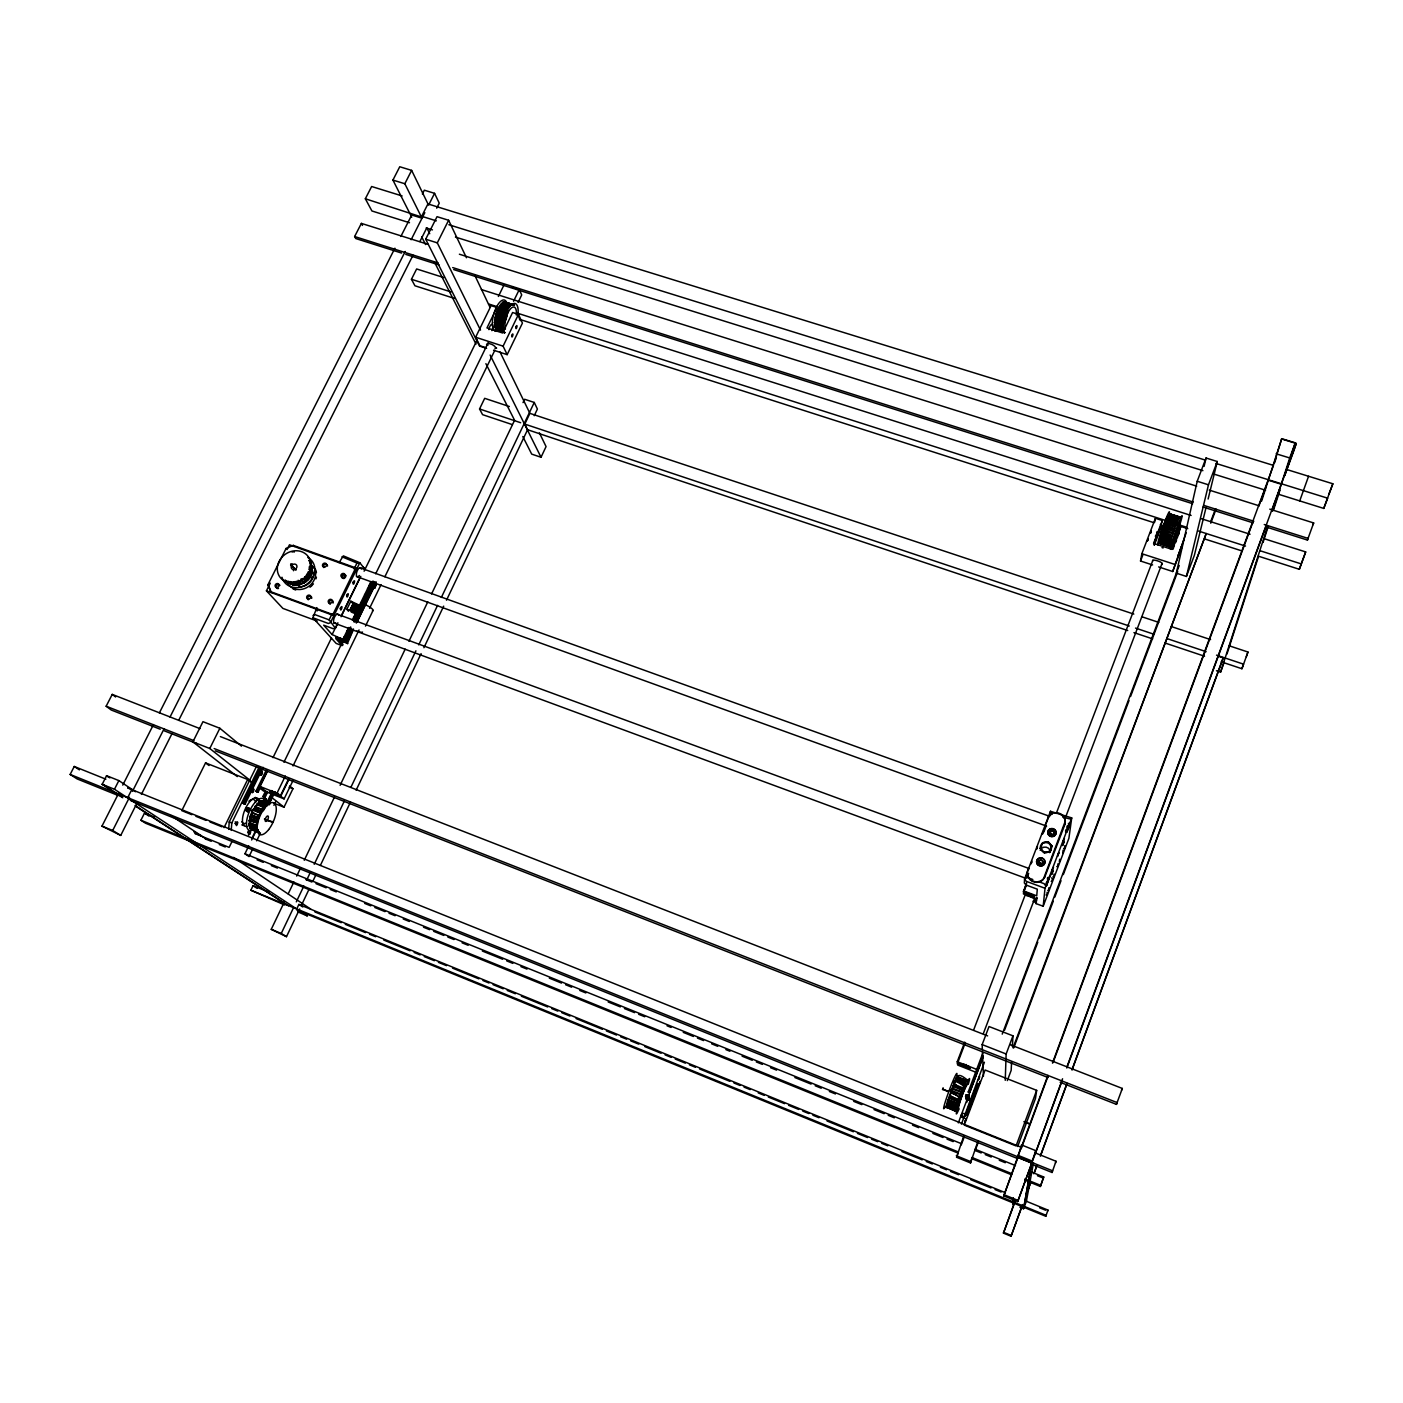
<?xml version="1.0" encoding="UTF-8"?>
<svg xmlns="http://www.w3.org/2000/svg" width="1403" height="1403" viewBox="0 0 1403 1403"><rect width="100%" height="100%" fill="white"/><g stroke="black" fill="none" stroke-linecap="round" stroke-linejoin="round"><path stroke-width="1.5" d="M1170.593 514.235L1177.924 516.988M503.046 319.989L504.519 314.71L496.68 312.22L496.241 313.483L504.08 316.026L496.224 313.535L495.452 316.324L503.256 319.007L495.452 316.324L495.154 317.709L502.993 320.252L503.256 319.007M964.633 1084.028L955.233 1111.404M504.203 332.055L495.961 329.039L494.75 325.478L494.628 324.181L502.449 326.846L502.993 320.235L495.171 317.639L502.87 320.954M502.432 325.952L494.61 322.497L495.013 318.534L502.712 321.953M967.07 1079.556C965.369 1086.431 955.759 1071.787 954.899 1082.081C957.618 1076.171 957.32 1071.804 967.123 1079.836M257.275 821.404L257.994 819.843L250.102 816.616M260.397 801.779C261.239 799.131 271.112 802.884 269.446 804.656M1005.25 1080.292L1006.144 1053.986L1012.966 1035.835L989.027 1026.522L982.153 1044.604L982.363 1049.742M262.642 809.391C262.992 813.793 252.137 809.443 255.03 806.374M309.747 566.005L309.361 569.039M1031.503 1164.016L1017.684 1201.582L1003.741 1195.882L1017.789 1156.774M310.607 576.423C312.097 577.58 308.309 570.53 306.661 574.844M494.698 324.935L502.555 327.864L502.923 329.793M1011.616 1061.738L1011.16 1070.384L1007.319 1080.608M1012.405 1046.62L1012.966 1035.835M494.733 320.55L502.572 323.146L494.733 320.638M494.715 325.145L502.484 327.127M274.883 791.678L268.78 803.901L264.886 807.497M1023.489 890.905L1036.729 895.815L1037.308 889.186L1026.084 885.03L1024.348 882.996L1024.576 878.997L1050.479 811.302L1071.717 817.896L1068.893 838.345L1043.183 906.25L1036.045 903.602L1036.484 898.639L1023.313 893.746L1024.821 893.15L1034.186 896.622L1023.418 891.992L1026.593 882.768M1021.594 1207.527L1011.054 1236.253L1003.461 1233.114L1014.843 1201.477M1169.155 546.469L1160.053 542.61L1160.386 541.155M1026.154 893.483L1026.347 895.552A7.366 1.543 21.1 0 1 1031.608 897.376L1032.257 897.674A7.366 1.543 21.1 0 1 1036.379 900.568A7.366 1.543 21.1 0 1 1033.222 900.936M1027.645 870.421L1027.294 873.683A9.19 8.839 12.2 0 0 1043.236 879.558L1065.298 821.123A9.155 8.716 9.6 0 0 1049.426 815.406L1047.76 818.212L1049.374 815.915A9.137 8.699 9.7 0 1 1052.25 813.95M269.113 804.62L261.572 800.762L264.974 801.762M957.898 1101.741L957.249 1103.459M950.497 1092.99L951.216 1091.043M228.707 829.401L229.215 821.983L256.574 766.196M231.249 830.418L231.776 823L259.117 767.195M955.601 1110.404L955.689 1109.247M261.607 800.797C261.396 802.569 268.166 799.429 270.288 803.673M502.572 323.146L502.502 323.953M1160.193 541.944L1169.348 545.241L1171.505 537.823M249.559 827.104L249.98 825.648M258.292 831.874L257.468 829.471M503.449 318.218L503.817 316.885M1034.52 896.061L1034.186 896.622M293.49 570.723L293.595 569.443M502.449 324.461L494.645 321.813L502.467 324.303M1040.535 848.482L1044.306 852.866L1050.11 851.972L1052.162 846.219L1048.374 841.835L1042.587 842.729L1040.535 848.482L1044.306 852.866M249.646 822.982L249.383 826.595L251.365 828.507M1036.045 903.602L1036.922 897.482L1036.484 898.639M1169.418 546.574L1159.965 543.136L1169.26 545.609M960.301 1094.936L959.775 1096.374M1042.587 842.729L1048.339 842.309L1052.162 846.219M353.451 628.965L346.787 642.662L335.738 638.558L342.122 645.626L336.159 643.416L312.851 617.741L316.92 607.622M251.891 828.436L251.698 829.401M294.77 581.666L297.559 585.191M294.893 585.261L286.405 581.701M1050.04 815.792L1050.479 811.267L1051.689 813.196M1043.183 906.25L1045.025 888.274L1071.717 817.896M1012.685 1204.3L1013.352 1197.864M1035.747 1150.635L1031.591 1162.999L1017.596 1157.352L1021.612 1144.971L1035.747 1150.635L1034.976 1154.599M1021.612 1144.971L1021.174 1148.776L1047.708 1076.995M1011.054 1236.253L1022.471 1204.598M257.854 819.247L258.608 817.703L250.821 814.441M963.808 1085.94C942.378 1071.892 961.932 1094.691 963.773 1086.08C954.145 1075.47 954.391 1084.326 952.128 1088.675M290.649 584.349C291.193 581.473 286.878 585.437 286.703 581.14M953.251 1085.852L962.37 1089.482L963.037 1087.816M250.471 827.174L250.102 828.156M1064.93 824.403L1044.744 877.173M260.134 801.359L252.277 811.022L249.015 824.333M1017.684 1201.582L1062.58 1078.767M1050.549 850.656L1050.689 849.639L1050.409 851.235M494.645 324.426C518.777 331.126 477.739 317.446 502.449 325.093M1036.659 1090.359L1016.07 1145.935L964.264 1125.101L985.099 1070.015L1036.659 1090.359L1035.467 1098.496L1017.684 1146.497M504.168 315.78L504.501 314.746L496.662 312.238L499.45 306.415L501.66 303.627L509.499 306.135L511.095 304.942L503.274 302.434L501.73 303.574M502.642 322.48L494.821 319.779L502.66 322.304M951.164 1091.359L960.353 1094.691M1160.053 542.628L1169.734 546.048L1162.403 543.663M1040.289 848.429L1041.447 846.272M1064.807 824.368L1065.245 821.632A9.137 8.699 9.7 0 0 1059.212 813.74M253.347 829.471L252.786 828.524M262.694 800.675C262.01 802.954 268.341 798.921 269.972 803.428M1053.671 835.802L1053.039 833.856M1042.534 865.02L1041.92 863.02M955.233 1111.018L955.776 1110.773M249.19 825.753L249.716 824.298M256.802 828.805L257.205 827.244L249.436 824.262M956.267 1079.153L965.457 1082.222L966.421 1080.345M1019.946 1207.281L1023.576 1208.755L1031.328 1164.508M1023.716 1208.369L1032.134 1160.456M1169.646 544.013C1156.721 542.347 1157.791 536.332 1169.979 542.786M1152.6 564.953L1140.534 561.025L1141.849 553.711L1155.423 518.303L1162.333 520.531L1159.983 528.878L1161.21 526.23L1160.842 528.124L1154.336 545.153M1026.452 1200.933L1033.502 1162.789M301.136 578.737L304.083 583.034M1154.704 522.109L1155.423 518.303M967.842 1084.045C965.492 1085.378 958.231 1104.915 958.495 1108.966M957.986 1101.302L958.617 1099.461M951.392 1090.587L952.006 1089.166L946.323 1107.704M1025.523 878.155L1026.119 875.875M259.327 815.318C260.309 819.527 249.296 815.581 251.698 812.284M309.326 578.457L306.468 575.002M1031.082 863.617L1031.889 861.109M955.653 1108.686L957.249 1103.687L948.095 1100.075M1045.779 824.789L1046.042 825.227M504.571 314.588L505.308 312.729L497.434 310.309M1167.98 516.672L1167.506 518.601M1187.78 528.668L1180.817 526.441L1179.449 530.965M293.122 585.051L301.575 584.209M962.16 1090.008L961.423 1091.867M1158.632 566.917L1172.698 571.512L1186.272 532.614M267.745 804.375L267.008 805.725L259.187 802.025L260.379 801.236L268.026 804.393M1208.123 499.03L1217.278 461.517L1206.036 458.009L1197.215 481.264L1176.328 573.161L1186.412 576.458L1194.374 555.29L1206.089 507.36M1204.107 466.375L1206.036 458.009M955.671 1080.1L964.72 1083.958M263.676 800.85L263.466 801.867M1186.412 576.458L1208.474 484.807L1217.278 461.517M946.253 1106.213L947.481 1101.969L956.671 1105.494M1024.699 1180.116L1040.377 1186.482L1043.727 1176.994L1029.592 1171.277M257.152 830.138L257.152 825.648L249.611 822.649M1169.33 545.276L1160.123 542.26M1160.597 540.348L1169.856 543.224M1040.377 1186.482L1043.727 1176.994M955.461 1109.422L955.881 1108.317L946.762 1104.827M1013.755 1047.848L1206.229 533.508L1013.036 1047.848M964.843 1116.192L963.966 1118.121L960.915 1116.893L961.704 1114.403M962.353 1113.333L965.632 1113.719L963.966 1118.121M966.79 1079.784C968.14 1082.309 956.162 1076.662 957.986 1076.031M1161.772 536.332L1162.561 533.841M1174.171 545.872L1174.469 544.487L1172.662 548.819M296.647 909.898L1045.796 1216.278L1046.059 1215.314L250.874 890.221L253.049 885.696L269.008 892.203M1170.839 539.909L1161.561 536.981L1161.947 535.753M1068.455 824.175L1068.507 823.298M1161.509 537.174L1161 538.857L1170.295 541.698M1047.69 1211.07L1047.953 1210.087L1025.698 1200.986M965.404 1082.45L965.983 1081.152M1162.526 533.964L1163.333 531.527M1031.468 1164.174L1052.057 1172.487L1052.531 1170.786L70.15 774.438L74.254 766.476L105.856 779.191M258.871 802.2L258.064 803.638L265.553 806.409M957.846 1101.758L948.779 1098.04L948.13 1099.812M1161.789 536.279L1171.031 539.313M1171.452 537.945L1162.158 535.069M1055.494 1163.034L1056.003 1161.263L1035.274 1152.933M237.317 824.385L237.493 821.912L235.792 823.298L236.423 825.595L237.317 824.385L234.775 823.368M253.469 791.362L253.662 788.872L251.979 790.187L252.593 792.537L253.469 791.362L250.944 790.363L250.067 791.538L252.593 792.537M262.01 773.895L262.221 771.387L260.555 772.702L261.151 775.052L262.01 773.895L259.485 772.895L258.608 774.07L261.151 775.052M250.225 833.68L250.4 831.242L248.752 832.61L248.559 835.048L250.225 833.68L247.717 832.663L248.156 831.172L250.663 832.172M264.606 800.043L266.237 798.71L265.185 802.323M1042.306 834.119L1043.025 831.961M1043.481 831.505L1043.323 831.242M956.127 1107.423L947.06 1103.267L956.109 1107.072M946.288 1106.108L955.671 1109.264M505.273 312.834L497.486 310.168M942.763 1088.833C941.974 1091.534 943.798 1085.869 942.974 1088.71M1161.193 538.243L1170.453 541.155M1163.28 531.684L1164.823 527.212M956.793 1077.978L965.878 1081.38M1162.456 534.14L1171.698 537.191L1172.171 535.788M1261.63 501.046L1281.711 438.683L1295.285 442.839L1284.639 475.775L1294.267 449.574L1296.267 443.453L1283.114 439.437M1162.789 533.14L1172.119 535.946M1274.117 463.358L1281.711 438.683M956.302 1078.837L965.282 1082.607L964.212 1085.238M1048.287 877.489L1047.357 880.277M957.232 1076.995L966.439 1080.661M1065.561 830.997L1065.894 829.945M1175.17 542.628L1176.223 539.436M1177.24 537.998L1177.713 536.525M1182.571 543.382L1181.8 546.241L1182.396 545.03M1163.175 531.983L1172.277 535.472L1175.293 526.932L1165.981 524.056L1165.49 525.371L1174.732 528.457M1217.699 656.025L1223.153 657.849L1221.855 661.9L1072.032 1070.103M958.337 1122.891L982.889 1057.003M1147.759 540.576L1148.18 538.945L1147.373 540.944M961.423 1124.119L984.415 1062.246M1161.07 533L1159.018 541.049L1159.632 540.33M1163.561 530.843L1172.855 533.754M1179.169 531.825L1178.38 534.789L1179.274 532.894M1216.454 670.757L1220.575 672.142L1267.4 527.195M1272.574 511.113L1289.883 457.501M1226.959 654.008L1258.456 556.658M1263.068 542.4L1268.189 526.581M1273.433 510.376L1279.992 490.121M1174.223 529.878L1164.7 527.581L1165.542 525.248M1067.964 825.788L1066.929 828.717M1161.351 532.158L1165.086 521.741M1046.217 823.315L1048.795 816.599M1156.563 533.245L1157.142 531.544M971.542 1101.495L965.983 1098.391M1063.544 840.292C1061.896 845.816 1065.631 834.276 1063.983 839.783M498.363 308.309L506.185 310.87L508.044 307.836M964.545 1084.291L955.776 1080.135M1174.434 529.282L1165.156 526.3M1173.118 549.047L1173.697 547.345M1165.963 524.126L1166.279 523.284L1175.539 526.3M1166.314 523.179L1167.77 519.461M1173.68 531.404L1164.385 528.475M1173.118 533L1163.929 529.773M1175.591 526.143L1175.854 525.441M1299.722 500.906L1308.561 476.266M964.79 1083.677L965.334 1082.502M1221.154 661.795L1241.918 668.74L1243.532 664.163L1216.524 655.148M1246.32 656.692L1247.951 652.027L1229.274 645.818M261.396 811.355C242.245 802.656 262.607 820.808 265.325 806.234M947.481 1101.793L947.954 1100.636M1167.086 521.179L1176.345 524.178L1177.748 520.706L1168.471 517.76L1167.875 519.215M1279.554 490.103L1278.063 494.137L1323.748 508.412L1332.85 483.772L1286.656 469.496M1060.159 1082.292L1116.437 1104.371L1122.33 1088.447L1010.072 1044.656M1151.284 530.685L1150.53 533.245L1151.004 532.175M1265.699 526.844L1307.438 540.067L1313.664 522.951L1269.785 509.149M1258.245 556.132L1299.318 569.302L1305.684 551.923L1264.261 538.752M1299.318 569.302L1305.684 551.923M307.801 580.211L307.625 578.878L310.484 576.738M1241.918 668.74L1247.951 652.027M1045.796 1216.278L1047.953 1210.087M1176.661 539.699L1175.486 542.803M972.928 1099.706C989.694 1049.409 952.269 1149.25 972.226 1101.601M1183.167 541.663L1183.781 539.98M1052.057 1172.487L1056.003 1161.263M1026.733 874.051L1027.452 872.105M1037.466 846.518L1036.729 849.008L1037.378 847.57M1043.218 832.26L1042.411 834.294M946.271 1107.037L955.496 1111.176M1154.195 542.856L1156.019 538.542L1154.108 544.785M1003.461 1233.114L1014.053 1204.318M1295.285 442.839L1289.725 457.957L1276.116 453.783M1067.104 1066.42L1296.267 443.453M1035.063 1154.353L1062.264 1080.363M1066.806 1068.034L1265.629 527.458M1271.679 511.008L1279.396 490.015M1026.242 1194.321L1030.767 1181.975M1033.783 1173.767L1036.799 1165.542M1040.57 1155.265L1066.981 1083.326M1072.26 1068.928L1223.153 657.849M1026.102 1195.216L1030.626 1182.922M1034.397 1172.662L1036.642 1166.507M1040.412 1156.247L1066.771 1084.449M1023.576 1208.755L1026.505 1200.758M1220.575 672.142L1224.24 662.163M966.071 1097.812L967.789 1096.374L969.263 1096.971M1018.49 1154.879L1047.918 1075.364M1052.46 1063.053L1267.944 480.457M1274.134 463.727L1276.379 457.659M1003.741 1195.882L1017.421 1158.896M1053.022 1062.632L1253.247 521.232M1259.315 504.834L1266.137 486.367M1176.801 523.003L1167.559 519.987M965.545 1096.322L966.281 1098.444L966.123 1094.849L969.07 1094.814M963.914 1135.588L956.583 1157.265L970.525 1162.947L977.944 1141.253M1210.666 521.688L1215.261 509.499M970.525 1162.947L971.963 1157.493L1011.738 1173.645M978.189 1142.551L975.19 1150.53L981.206 1152.968M1210.771 523.214L1216.085 509.079M1313.015 524.652L1313.664 522.951M1066.946 826.981L1067.49 825.56M1002.233 1034.134L1179.239 565.479M956.583 1157.265L957.635 1154.494M961.248 1144.883L964.264 1136.939M1004.566 1030.17L1037.799 942.15M1039.36 938.046L1053.267 901.2M1054.81 897.113L1061.001 880.733M1063.316 874.595L1129.012 700.588M1130.555 696.502L1177.713 571.617M1307.438 540.067L1308.07 538.401L1264.261 524.529M1180.817 526.441L1172.101 549.397L1153.582 543.417L1162.333 520.531M965.632 1096.988L966.123 1094.849M969.175 1095.918L966.229 1095.953L966.369 1099.268L965.825 1098.023M982.837 1057.669L969.754 1092.604L968.21 1091.99L982.854 1052.987M975.278 1076.013L977.558 1069.595M979.031 1065.806L982.942 1055.424M1172.698 571.512L1182.343 546.013M503.467 318.113L495.627 315.587L503.537 317.885M1024.821 893.15L1025.19 892.168L1032.678 894.939M1177.52 521.25L1168.278 518.233M1178.625 518.689L1178.117 519.829L1168.857 516.883L1168.418 517.882L1170.207 514.182L1179.818 517.058M1166.682 522.214L1176.012 525.02M973.7 1029.855L1025.891 893.08M1056.266 813.459L1152.863 560.306M965.317 1066.368L966.053 1064.456M983.293 1033.695L1034.59 898.779M1065.666 817.02L1162.035 563.532M1046.796 881.785L1045.954 883.908M1323.748 508.412L1327.659 498.188L1270.101 480.264M1328.887 494.172L1332.85 483.772M297.664 585.121L298.401 583.981L299.365 584.876M1140.534 561.025L1142.779 555.185M1043.814 832.084L1046.147 825.981M1024.593 878.944L1027.154 877.419L1028.68 873.403M975.734 1072.19L957.653 1065.052L957.249 1061.72L964.72 1042.166M958.196 1061.545L964.878 1043.85M1023.418 891.992L1026.522 883.872M1026.382 885.083L1023.734 892.062L1025.19 892.168M955.583 1111.053L946.113 1107.177L946.499 1106.283M250.102 828.068C253.119 831.558 258.924 828.892 258.906 832.295M311.501 574.704L312.483 567.25L309.344 560.621M263.694 808.865C260.432 800.394 247.174 808.181 263.045 809.145M949.638 1095.357C951.515 1086.045 971.332 1109.37 949.691 1095.234M1066.49 829.874L1065.561 832.137M965.983 1096.988L966.229 1095.953M1178.327 519.338L1169.085 516.374M249.243 820.439L249.927 818.861L257.486 821.877M950.217 1090.71L950.585 1089.798M1177.064 522.372L1167.822 519.338M949.2 1096.865L949.48 1095.813L958.582 1099.549M1176.836 537.752L1177.819 535.42M1047.392 878.541L1047.795 877.506M1031.801 862.161L1031.135 863.669M959.634 1096.637L950.638 1092.727M1155.388 536.332L1155.949 534.929M1165.384 520.987L1167.98 515.497M505.326 312.676L506.185 310.87L498.311 308.397M964.773 1115.631L965.369 1114.157M1178.853 518.233L1179.677 516.865M961.774 1114.964L960.915 1116.893M311.799 577.387L311.168 578.65M960.529 1094.235L961.248 1092.306L952.076 1088.798M953.391 1085.712L953.9 1084.186L962.984 1087.956M948.165 1099.671L957.302 1103.319M504.764 314.062L496.925 311.554L504.799 313.991M261.344 800.832L260.905 801.797M952.304 1088.219L961.581 1091.657M946.587 1105.073L955.794 1108.475M957.284 1076.838L966.369 1080.45M946.236 1106.406L955.215 1110.632M958.021 1101.162L948.989 1097.339M1028.153 870.351L1029.1 868.422M245.788 809.531L247.857 812.021L246.244 810.811L246.419 808.216L247.787 807.672L250.628 809.373L247.787 807.672M1121.506 1090.271L1122.33 1088.447M1116.437 1104.371L1117.226 1102.618L214.15 748.553M309.361 566.707L311.799 569.969L312.606 568.496M522.81 436.543L531.702 454.116L541.032 457.273L546.065 446.592L539.366 432.808M308.397 571.88L307.888 572.898M299.663 908.969L286.493 936.678L281.249 933.469L293.49 907.776M296.314 901.848L303.855 886.03M306.678 880.102L310.449 872.192M314.219 864.301L344.349 801.043M350.943 787.206L415.919 650.817M418.743 644.889L437.578 605.359M441.349 597.45L534.262 402.451L524.634 399.276L523.021 402.608M1127.714 630.526L527.581 429.721L524.775 424.092L529.896 413.359L1133.817 614.093M1005.442 1192.725L298.892 904.409L296.717 908.969L114.467 789.258L102.191 784.312L106.593 775.684L118.869 780.594L135.477 791.73M297.646 911.775L307.432 916.001L300.628 911.529M301.557 905.005L309.081 889.169M312.851 881.259L315.675 875.314M320.375 865.423L350.487 802.078M356.134 790.205L421.093 653.64M423.916 647.712L443.681 606.149M446.505 600.203L527.581 429.721M534.245 415.709L537.402 409.062L534.262 402.451M286.493 936.678L271.253 929.33L284.458 901.708M288.229 893.816L293.876 881.978M296.717 876.068L300.488 868.176M304.258 860.285L334.44 797.15M340.105 785.312L405.169 649.168M408.939 641.276L427.81 601.817M431.58 593.925L514.585 420.286L485.894 363.675M518.479 314.395L522.425 323.111L507.167 354.643L503.098 346.155L518.479 314.395L512.604 312.518L502.642 333.002L486.964 327.934L496.943 307.503L491.103 305.626L475.635 337.229L479.931 345.769L485.771 347.663M259.38 786.469L260.642 786.978L258.064 792.257L256.802 791.766L259.38 786.469L267.289 792.257L284.107 798.886L293.245 780.033M274.339 803.358L284.02 807.199L292.946 788.732L289.632 785.978M512.095 424.53L482.579 414.657L479.545 408.974L484.684 398.329L509.342 406.519M344.735 639.452L346.471 640.487L345.91 641.662L335.861 637.208L344.594 640.189L350.908 627.194M353.626 621.634L357.239 614.198L355.924 612.637L352.293 620.073M358.028 612.129L350.206 609.253L349.785 610.112L359.764 613.181L358.765 615.216L355.152 613.883M359.028 610.095L351.188 607.236L350.768 608.095L358.607 610.954L359.028 610.095C365.604 612.182 353.854 605.184 351.75 606.061L352.171 605.202C363.938 611.726 366.376 607.534 352.749 604.044L353.17 603.185C355.766 606.92 367.674 608.253 362.535 602.869M360.571 606.903L373.286 581.228M266.728 802.797L271.358 793.291M346.366 640.382L345.156 638.575M346.155 636.541L347.786 637.471L346.787 639.505M347.786 637.471L349.452 634.366L347.716 633.332M349.347 634.261L348.137 632.455M349.768 633.384L350.75 631.35L349.119 630.421M354.643 619.074C357.975 619.109 355.205 624.177 353.661 621.108M356.274 620.003L355.064 618.214M356.695 619.144L357.677 617.11L356.064 616.18M357.677 617.11L358.677 615.093L351.171 612.006M350.206 609.253L359.764 613.181L360.641 611.042M364.166 603.799L362.956 602.01M364.587 602.939L365.569 600.922L363.938 599.975M365.569 600.922L366.551 598.906L364.938 597.959M366.551 598.906L368.2 595.854L366.481 594.784M368.095 595.714L369.182 593.837L367.463 592.767M369.077 593.697L367.884 591.908M369.498 592.855L370.462 590.838L368.866 589.891M369.848 587.875L371.444 588.822L370.462 590.838M371.444 588.822L373.093 585.77L371.392 584.7M372.988 585.647L371.795 583.841M373.408 584.788L374.391 582.789L372.777 581.842M374.496 582.911L374.952 581.631M268.447 801.516L272.147 793.923M267.973 803.288L272.603 793.782M352.504 629.386L350.452 633.402M362.833 608.148L364.798 604.114M368.708 596.065L370.673 592.048L369.655 590.786M356.309 623.09L376.302 581.964M252.242 837.661L255.995 829.927M342.823 643.995A6.769 1.298 25.4 0 1 341.245 641.381L341.578 641.434A6.769 1.298 25.4 0 1 347.435 643.521L353.188 630.052M356.976 622.283L373.987 587.313L374.706 588.243L376.179 585.244L373.812 582.245M252.856 848.692L249.032 856.584L244.946 853.778L248.769 845.886M251.646 839.976L256.433 830.138M269.832 802.551L272.708 796.641M513.568 301.277L519.303 289.492L511.709 287.089M288.65 778.84L280.372 795.887L276.987 793.186L285.318 776.052M256.679 840.818L260.502 832.926M273.901 805.34L275.812 801.411M293.034 765.933L359.045 629.965M369.568 608.288L381.055 584.63M384.878 576.756L494.908 350.136M518.058 302.434L521.706 294.946L519.303 289.492M284.107 798.886L280.758 796.22L289.036 779.156M365.481 626.106L373.058 610.463M344.594 640.189L332.125 634.559L337.895 622.774M341.718 614.917L359.957 577.615M256.802 791.766L255.977 791.117L266.184 770.247M332.125 634.559L323.672 625.177L333.055 628.649L335.422 628.263L337.299 624.423M341.069 616.724L360.781 576.387M231.933 841.66L229.145 847.377L194.877 833.522M272.989 757.655L331.494 637.944M364.096 571.214L477.283 339.649M498.381 296.471L504.133 284.686M247.437 810.759L249.401 808.882M258.064 792.257L257.24 791.608L267.447 770.738M267.447 771.317L260.029 786.487L276.987 793.186M348.523 611.27L346.839 609.305L350.82 601.186L361.185 606.078L352.486 603.167L350.82 601.186M336.843 638.312L337.421 637.137M350.732 609.867L350.768 608.095M360.746 611.164L351.715 607.85L351.75 606.061M361.728 609.13L352.697 605.833L352.749 604.044M267.692 792.011L264.939 797.641L262.887 796.518L265.448 791.274M263.694 797.15L266.43 791.52M264.939 797.641L264.132 797.009L266.693 791.783M343.226 638.681L348.663 627.509M359.869 604.5L371.076 581.508M283.932 762.215L343.191 640.522M375.688 573.774L488.472 342.157M343.963 640.224L350.294 627.229M353.907 619.81L357.239 614.198M361.5 604.219L372.654 581.298M500.222 305.31L508.43 307.31M508.517 307.239L509.552 306.082M224.042 827.647L247.665 779.489L205.557 762.881L181.794 810.653L191.86 814.705M335.422 628.263L329.126 619.863L332.002 613.988M354.082 568.934L356.976 563.059L359.799 562.743L364.534 568.706L363.219 566.987M270.27 583.139L266.43 590.821L333.791 615.601L332.862 614.549L355.731 567.882L293.262 545.364L286.107 548.433L267.85 584.876L271.2 592.575L269.446 587.611M263.133 767.371L245.087 804.217L243.824 803.726L242.982 803.077L260.099 768.142M243.824 803.726L255.206 780.436M257.117 776.56L260.905 768.809M245.087 804.217L244.245 803.586L261.361 768.634M505.554 312.185L497.784 309.502L505.624 312.045M339.088 562.638L343.332 555.869L359.817 562.726L330.459 622.634L328.46 623.511L312.851 617.741M250.278 780.506L209.784 748.5L219.85 728.262L202.961 721.686L192.877 741.854L237.282 776.596M480.51 330.126L437.298 242.859L448.627 220.271L437.034 216.676L425.688 239.212L479.528 346.067L486.595 348.365M287.562 548.608L289.474 544.785L356.625 569.004L355.731 567.882M454.449 298.436L414.937 285.774L411.447 279.285L416.638 268.955L443.786 277.584M958.161 1153.108L145.509 823.21L140.914 820.246L144.491 813.126L154.576 817.212M127.603 797.886L131.917 789.345L127.883 787.714M411.745 217.219L392.928 180.075L399.75 166.747L411.64 170.377L427.95 203.891L421.356 216.939L365.341 198.77L371.637 186.511L402.117 195.946M137.459 802.2L120.728 835.416L112.696 830.506L129.497 797.255M132.461 791.38L164.081 728.788M170.026 717.038L405.204 251.47M411.132 239.738L424.828 212.642M428.581 205.189L434.562 193.333L424.32 190.194L422.373 194M141.405 794.379L171.903 733.822M178.795 720.142L413.026 255.206M419.9 241.526L426.793 227.847L429.721 233.722M436.701 208.188L439.244 203.154L434.562 193.333M120.728 835.416L101.981 826.121L118.817 792.923M122.762 785.119L153.453 724.597M159.381 712.882L394.909 248.208M400.837 236.493L411.728 215.01L422.005 218.219L404.836 183.74L392.928 180.075M114.467 789.258L118.869 780.594M404.836 183.74L411.64 170.377M401.609 253.066L355.766 238.545L354.626 236.528L361.378 223.393L428.09 244.368M160.223 729.227L111.258 710.023L106.154 706.218L112.24 694.397L199.98 728.631M249.015 808.163L248.787 810.724L246.244 810.811M1179.221 517.514L1170.172 514.27M306.029 581.736L306.082 580.368L309.186 578.632M287.317 581.596L285.002 579.93M952.409 1088.097L953.023 1086.36L962.107 1090.131M250.225 816.213L250.856 814.617M1049.602 852.656L1050.163 851.498L1044.358 852.393M295.314 585.279L296.314 584.192L297.12 585.226M507.132 309.204L499.258 306.713L507.079 309.291M260.239 814.512C252.645 816.792 247.244 804.743 260.292 813.337M1041.57 846.36L1040.342 848.64M1169.874 514.743L1179.099 517.725M506.448 310.379L498.679 307.713L506.518 310.256M261.449 811.232L257.784 819.457L256.626 827.384M1169.19 546.696L1159.948 543.575L1169.471 546.486M951.444 1090.482L960.652 1094.024M309.326 568.916L311.659 572.073L312.536 570.653M257.451 822.772L249.296 820.317M500.31 305.188L508.132 307.695M1038.378 863.494L1040.324 862.442M1049.497 834.294L1051.443 833.277M272.691 822.176C273.252 820.825 272.059 822.719 264.588 818.949M510.078 305.626L502.327 303.066M499.556 306.24L507.518 308.59L499.678 306.1M249.962 827.016L257.731 829.874M290.386 581.579L293.245 585.016M501.309 303.995L509.131 306.52L501.239 304.083M311.571 574.511L310.8 573.441L312.132 572.792M511.288 304.837L512.411 304.539M291.999 565.199L292.192 563.883L290.842 563.848L290.631 565.163L296.033 569.811M1170.33 514.024L1179.8 516.918M502.256 303.136L510.499 305.293M307.467 580.526L299.786 584.77M257.328 821.281L249.699 818.247L250.243 816.756M252.522 828.489L251.049 829.015L259.52 832.435M960.406 1064.474L970.21 1068.437L957.442 1063.299M512.428 304.556C522.916 307.222 487.034 297.383 511.429 304.784M509.412 306.222L501.643 303.662M1049.847 834.662L1051.408 833.698M1038.729 863.792L1040.289 862.845M494.978 348.382L496.592 348.084L495.399 347.243A4.542 1.578 27.3 0 0 491.979 344.454L488.945 343.472A4.542 1.578 27.3 0 0 487.49 344.664L486.56 344.366L487.946 345.261M257.433 828.647L249.734 825.648M309.344 578.334L308.941 577.194L310.379 576.931M287.457 582.526L288.299 581.999M300.979 579.825C304.451 577.948 306.082 581.508 304.153 582.929M249.278 820.895C267.377 824.385 249.892 827.489 249.19 820.825M503.607 302.294L514.427 305.433L505.501 302.154L513.235 304.644M256.539 804.445L264.308 807.69M966.211 1097.812L969.157 1097.76M966.193 1095.497L969.122 1095.462M969.227 1098.426L967.702 1098.409M967.824 1099.496L969.263 1098.865M313.062 615.443L314.974 614.637L329.126 619.863M966.264 1096.269L969.21 1096.304M1062.755 852.954L1063.123 850.148M298.313 581.035C305.258 578.597 303.329 587.997 299.155 580.649M1059.335 861.986L1059.686 859.215M309.449 567.443L312.466 570.758M296.647 581.526L292.368 581.982L295.437 585.226M504.519 302.048L514.199 305.258M257.819 831.383L258.047 829.857M250.225 828.331C251.681 826.577 253.89 833.715 258.643 831.733M1071.103 819.212L1062.948 817.247M312.238 566.023C309.221 566.04 313.956 562.638 309.572 561.726M310.116 576.984L307.38 573.669M291.035 581.877L289.421 581.596M496.013 329.109L504.694 332.423M296.314 581.543L299.242 584.858M278.531 793.642L277.636 793.379M968.684 1066.105L967.018 1065.543M427.933 203.926L1273.486 465.41L1268.049 480.124L1281.237 484.228M421.689 216.29L436.315 220.85M448.855 224.743L1205.51 460.166M1215.963 463.428L1268.207 479.686M409.501 222.726L371.918 210.976L365.341 198.77M426.196 227.935L432.457 229.899M455.431 237.072L1202.897 470.654M1213.332 473.916L1265.541 490.226M1197.215 481.264L1208.474 484.807M425.688 239.212L437.298 242.859M459.395 254.224L1196.689 486.157M1209.228 490.103L1259.35 505.869M354.626 236.528L438.104 262.957M452.713 267.587L1193.322 502.081M1203.756 505.378L1253.826 521.232M405.783 254.399L439.121 264.957M453.713 269.586L1192.638 503.695M1203.072 507.009L1253.177 522.881M481.352 289.544L1191.112 515.462M1201.178 518.672L1250.055 534.227M1169.593 515.287L1178.836 518.233L1169.4 515.673M506.22 302.592L512.709 305.117M411.447 279.285L451.047 291.947M488.56 303.942L496.89 306.608M517.725 313.272L1165.823 520.583M1178.327 524.582L1186.675 527.265M1198.618 531.088L1245.513 546.083M1259.999 550.713L1301.353 563.936M519.513 319.305L1154.055 522.723M1160.316 524.74L1164.49 526.072M1204.844 539.015L1241.813 550.87M502.835 329.459L494.978 326.653M494.628 324.339L502.537 327.758M502.625 328.425L494.856 326.092M504.028 331.897L495.382 328.004M495.434 328.109L503.239 330.634M495.61 328.477L503.87 331.722M1160.369 543.417L1169.523 546.398L1159.948 543.312M497.399 330.091L505.168 332.616M1161.982 547.608L1163.122 547.977M475.635 337.229L503.098 346.155M1141.849 553.711L1174.311 564.252M1152.652 561.112C1151.039 558.078 1164.771 562.638 1161.982 564.146A4.928 1.859 19.1 0 1 1161.491 564.743M493.558 350.206L507.167 354.643M1142.112 616.846L1158.72 622.371M1171.172 626.51L1210.596 639.61M479.545 408.974L520.671 422.724M524.775 424.092L1129.275 626.001M1135.518 628.088L1154.213 634.331M1166.682 638.488L1206.142 651.676M1133.94 632.613L1152.635 638.874M1165.086 643.03L1204.546 656.236M356.976 563.059L341.981 556.781M359.624 567.636L1048.023 815.739M356.432 576.458L1046.585 826.121M370.462 582.455L374.075 583.771M369.48 584.472L373.093 585.77M368.919 585.63L372.532 586.928L370.813 585.858M367.533 588.488L371.129 589.804L369.427 588.734M364.587 594.539L368.2 595.854M360.659 602.606L364.271 603.921M353.679 603.816L362.711 607.113M353.258 604.675L362.29 607.973M352.276 606.692L361.308 609.989M351.294 608.709L360.325 612.024M346.839 609.305L359.343 614.04L357.607 612.988M353.749 616.776L357.362 618.109M336.825 613.988L1028.118 868.176M270.183 591.487L332.862 614.549M1044.919 876.77L1043.271 879.102A9.207 8.839 12.2 0 1 1027.329 873.227M1027.154 877.419L1032.801 879.506M1038.466 881.593L1044.13 883.68L1045.779 885.942M333.616 622.862L1024.593 877.857M347.821 628.965L351.434 630.298L350.75 631.35M1045.025 888.274L1026.312 881.347L1024.576 878.997M346.822 630.999L350.434 632.332M317.131 621.073L282.897 608.411L266.43 590.821M343.84 637.12L347.47 638.453L345.734 637.4M339.228 637.804L346.471 640.487M339.859 638.891L345.278 640.89L347.751 643.679M1033.31 901.568L1036.466 902.743M220.376 736.593L987.624 1035.888M982.153 1044.604L1006.144 1053.986M106.154 706.218L193.772 740.574M192.877 741.854L209.784 748.5M164.291 730.823L196.946 743.643M215.308 750.833L1048.111 1077.557M259.923 771.387L262.466 772.369M289.088 787.206L292.946 788.732M957.249 1061.72L977.54 1069.735M280.758 796.22L269.604 791.397L278.268 795.22M251.383 788.837L253.925 789.836M255.977 791.117L257.24 791.608M262.887 796.518L264.132 797.009M263.992 798.675L266.482 799.657M265.027 801.902L268.797 803.393M260.064 801.446L267.657 804.463M258.801 802.306L266.412 805.322M265.132 806.462L257.591 803.34L256.609 804.41M254.978 806.479L262.589 809.513M242.982 803.077L244.245 803.586M969.719 1092.271L968.21 1091.99M251.768 812.512L259.292 815.441M942.676 1089.096L948.498 1091.411M1024.26 1121.628L1030.311 1124.049M942.588 1089.324L948.428 1091.657M965.895 1098.637L971.735 1100.952M1024.172 1121.874L1030.223 1124.277M264.448 819.106L272.55 822.333M250.295 816.09L257.924 819.142M947.534 1101.653L956.653 1105.301M249.05 824.052L256.661 827.104M249.208 825.648L256.819 828.682M249.576 826.981L257.17 830.032M948.744 1107.528L954.163 1109.703M235.23 821.842L237.756 822.859M229.215 821.983L231.776 823M960.722 1115.473L963.808 1116.7M127.796 788.012L1021.279 1147.303M195.876 816.318L205.943 820.369M209.959 821.983L222.025 826.841M1017.806 1155.265L1031.942 1160.965M1017.596 1157.265L1031.608 1162.912M118.361 795.571L77.095 778.911L70.15 774.438M130.426 800.447L1017.263 1158.44M193.912 831.874L201.26 835.785L195.613 833.505M244.946 853.778L960.88 1143.463M975.067 1149.215L1015.456 1165.56M205.224 838.854L211.239 841.291M219.271 844.536L225.287 846.974M257.135 859.864L263.238 862.336M271.34 865.616L277.426 868.089M305.836 879.576L311.922 882.049M315.991 883.68L326.127 887.801M330.196 889.432L336.282 891.905M364.692 903.409L370.778 905.864M374.829 907.513L384.983 911.617M389.034 913.265L395.12 915.721M403.24 919L409.325 921.473M423.531 927.225L429.616 929.68M433.685 931.329L443.822 935.433M447.873 937.081L453.976 939.536M462.078 942.834L468.181 945.289M482.369 951.041L502.66 959.249M506.729 960.897L512.814 963.37M520.934 966.649L527.019 969.105M549.345 978.154L561.516 983.082M565.567 984.713L571.652 987.186M579.772 990.465L585.858 992.938M608.183 1001.97L620.354 1006.898M624.423 1008.547L634.559 1012.65M638.628 1014.281L644.714 1016.754M667.021 1025.786L671.09 1027.434M683.261 1032.362L693.415 1036.466M697.466 1038.115L703.552 1040.57M711.672 1043.85L717.757 1046.322M725.877 1049.602L729.928 1051.25M742.099 1056.178L752.254 1060.282M756.305 1061.931L762.39 1064.386M770.51 1067.683L776.596 1070.138M794.87 1077.539L811.092 1084.098M815.161 1085.747L821.246 1088.219M829.366 1091.499L835.451 1093.954M853.708 1101.355L861.828 1104.635M873.999 1109.563L884.153 1113.684M888.204 1115.315L894.29 1117.788M912.564 1125.171L918.649 1127.644M932.855 1133.396L942.991 1137.5M947.043 1139.131L953.146 1141.604M985.222 1154.599L991.255 1157.037M999.269 1160.281L1005.302 1162.719M1037.413 1175.714L1043.429 1178.152M140.914 820.246L957.933 1151.793M1024.874 1178.958L1040.658 1185.377M972.104 1158.773L1011.633 1174.82M956.302 1155.739L970.35 1161.456M965.825 1065.07L963.791 1064.193M314.921 911.95L341.245 922.683M345.296 924.331L365.534 932.609M369.585 934.258L375.653 936.73M383.756 940.045L410.062 950.778M414.113 952.427L420.181 954.917M424.232 956.565L434.351 960.704M438.402 962.353L446.505 965.65M452.573 968.14L478.897 978.873M482.93 980.522L489.016 983.012M493.049 984.66L503.186 988.799M507.22 990.448L515.322 993.745M521.39 996.235L547.714 1006.968M551.765 1008.617L557.833 1011.107M561.884 1012.756L569.986 1016.053M576.054 1018.543L602.361 1029.276M606.412 1030.942L616.531 1035.063M620.582 1036.712L626.65 1039.202M630.701 1040.851L638.803 1044.148M644.871 1046.638L661.076 1053.25M665.11 1054.898L671.195 1057.371M675.246 1059.037L685.365 1063.158M689.399 1064.807L695.485 1067.297M699.536 1068.946L729.893 1081.345M733.944 1082.993L740.012 1085.466M744.064 1087.132L750.131 1089.605M758.234 1092.902L764.302 1095.392M768.353 1097.041L784.54 1103.652M788.591 1105.301L798.71 1109.44M802.762 1111.088L808.829 1113.561M812.881 1115.227L818.949 1117.7M827.051 1120.997L853.375 1131.747M857.426 1133.396L867.545 1137.535M871.579 1139.183L877.664 1141.656M881.715 1143.322L887.783 1145.795M901.954 1151.582L922.192 1159.843M926.243 1161.491L932.311 1163.964M940.413 1167.278L946.481 1169.751M950.532 1171.417L958.635 1174.714M970.771 1179.677L991.009 1187.938M995.06 1189.586L1001.128 1192.059M1039.605 1207.773L1045.673 1210.245M1003.811 1194.619L1017.841 1200.354M101.981 826.121L112.696 830.506M284.721 905.023L250.874 890.221M271.253 929.33L281.249 933.469M1003.513 1232.272L1011.142 1235.429M275.689 792.642L274.322 792.029M310.712 562.41C307.397 561.428 315.307 572.634 310.589 565.76M374.706 588.243L374.391 588.067A6.717 1.491 25.7 0 0 372.602 587.243M376.179 585.244L375.846 585.069A6.717 1.491 25.7 0 0 375.267 584.788M272.796 791.274L271.533 790.555M347.137 634.507L348.873 635.541M346.716 635.366L348.347 636.296M350.119 628.386L351.855 629.438L349.698 629.245M348.698 631.28L350.329 632.209M355.643 617.039L357.256 617.986M354.082 620.249L355.818 621.301M356.625 615.023L358.256 615.952M358.607 610.954L360.22 611.901M363.535 600.835L365.148 601.782M361.974 604.027L363.693 605.096M361.553 604.886L363.289 605.956M366.902 593.925L368.603 594.995M365.92 595.942L367.639 597.012M365.499 596.801L367.218 597.871M364.517 598.818L366.13 599.765M368.445 590.751L370.059 591.698M372.356 582.683L373.97 583.63M370.41 586.717L372.111 587.787M253.049 885.696L257.17 888.362M102.191 784.312L122.762 797.763M135.53 806.094L286.703 904.865M102.314 784.102L122.307 797.167M135.091 805.515L288.509 905.812M74.254 766.476L79.427 769.879M144.491 813.126L149.069 816.125M298.892 904.409L302.785 906.987M106.453 775.947L109.908 777.876M171.026 815.529L206.644 839.397M233.547 857.426L310.694 909.091M246.419 808.216L248.068 809.461M249.418 809.408L251.049 810.653M112.24 694.397L115.607 696.975M205.557 762.881L209.012 765.529M247.665 779.489L250.944 782.085M260.397 788.521L263.764 791.187M272.2 797.851L284.02 807.199M219.85 728.262L241.456 746.133M289.755 581.666L292.718 584.963L288.194 581.175M267.85 584.876L268.85 585.963M338.877 640.487L342.963 645.012M288.597 582.052L290.579 584.262M292.824 582.999L294.788 585.191M294.069 581.877L297.015 585.191M301.452 584.209L298.137 580.298M296.962 581.386L299.891 584.7M303.188 578.317L306.1 581.631M291.771 565.339L295.805 569.951M304.451 577.229L307.345 580.561M304.942 576.756L307.836 580.088M306.047 575.546L308.941 578.878M286.107 548.433L287.071 549.573M308.432 571.652L311.308 575.002M309.169 569.548L312.045 572.898M309.642 572.161L311.554 574.388M293.262 545.364L294.227 546.486M310.624 566.374L312.553 568.618M308.906 560.428L310.817 562.691M1047.147 892.29L1046.866 894.886A15.854 3.42 21.1 0 1 1046.042 894.991M1048.883 887.713L1048.602 890.326A15.854 3.455 21.1 0 1 1047.76 890.431M1054.074 874.016L1053.758 876.7A15.819 3.56 21 0 1 1052.916 876.822M1057.967 863.774L1057.616 866.493A15.801 3.63 20.9 0 1 1056.775 866.633M1064.842 845.623L1064.456 848.447A15.766 3.771 20.8 0 1 1063.614 848.587M1041.885 863.424L1042.587 865.195M361.378 223.393L362.5 225.427M421.637 236.756L425.583 244.56M434.492 262.133L476.02 344.138M490.121 355.029L541.032 457.273M499.959 351.855L529.475 412.482M448.627 220.271L466.445 257.749M474.88 275.497L489.893 307.047M518.496 316.271L520.46 320.621M982.451 1051.794L983.45 1076.206M252.978 829.927A17.292 7.313 -66.5 0 1 249.436 811.46A17.292 7.313 -66.5 0 1 265.325 801.762M251.891 799.464A12.995 5.542 -66.4 0 1 255.644 802.323M246.297 823.052A12.995 5.542 -66.4 0 1 242.929 823.105M242.333 822.526A12.995 5.542 -66.4 0 1 241.86 821.702M248.91 801.236A12.995 5.542 -66.4 0 1 250.944 799.815M246.946 826.314A15.363 6.541 -66.4 0 1 245.683 808.093A15.363 6.541 -66.4 0 1 259.309 800.973M255.276 797.36A15.363 6.559 -66.4 0 1 256.802 799.973M244.438 825.315A15.363 6.559 -66.4 0 1 241.842 824.859M504.396 333.212A16.24 6.278 -73.9 0 1 509.464 306.941A16.24 6.278 -73.9 0 1 517.865 315.184M505.431 329.091A12.487 4.823 -73.9 0 1 509.92 309.519A12.487 4.823 -73.9 0 1 516.339 315.079M507.693 310.747A12.487 4.875 -74 0 1 504.221 323.427M494.189 330.424A16.205 6.349 -74 0 1 496.171 307.678A16.205 6.349 -74 0 1 507.097 303.925M496.381 331.301A16.205 6.349 -74 0 1 495.89 331.301M495.434 331.213A16.205 6.349 -74 0 1 494.575 330.775M506.869 313.623A11.101 4.332 -74 0 1 504.449 321.708M488.91 329.617A4.332 1.701 -73.8 0 1 492.12 324.391A4.332 1.701 -73.8 0 1 491.909 330.652M959.056 1108.984A18.941 1.122 -69.6 0 1 957.547 1108.493A18.941 1.122 -69.6 0 1 966.913 1083.326A18.941 1.122 -69.6 0 1 968.333 1084.028M944.85 1107.265A18.905 1.245 -69.6 0 1 949.13 1090.675A18.905 1.245 -69.6 0 1 956.706 1075.452M956.144 1077.662A18.905 1.245 -69.6 0 1 956.004 1078.1M972.367 1101.706A16.871 0.912 -69.6 0 1 966.825 1112.526A16.871 0.912 -69.6 0 1 976.909 1085.554A16.871 0.912 -69.6 0 1 973.121 1099.671M966.667 1102.425A16.854 0.947 -69.6 0 1 968.947 1096.217M1158.632 543.575A17.625 1.087 -70.6 0 1 1162.841 527.037A17.625 1.087 -70.6 0 1 1169.12 514.077M1159.65 541.383A17.625 1.087 -70.6 0 1 1159.334 542.102M1040.184 850.323A5.296 5.068 11.1 0 1 1049.953 850.06M1039.29 864.967A2.21 2.122 12 0 1 1040.973 864.932M1040.78 849.499A5.349 5.103 10.8 0 1 1045.375 842.291A5.349 5.103 10.8 0 1 1050.619 849.236A5.349 5.103 10.8 0 1 1042.008 851.13M1051.198 881.347A15.836 3.525 21 0 0 1052.04 881.242L1052.355 878.576A15.836 3.525 21 0 0 1051.601 877.875M307.818 557.429A17.38 15.31 -35.6 0 1 307.625 583.613A17.38 15.31 -35.6 0 1 281.968 577.247M313.553 572.161A13.03 11.487 -35.6 0 1 313.606 573.845M313.43 575.563A13.03 11.487 -35.6 0 1 298.839 586.875M313.641 566.777A15.398 13.574 -35.6 0 1 308.642 586.436A15.398 13.574 -35.6 0 1 288.492 584.542M317.131 610.936A4.718 2.052 -69.5 0 1 317.394 610.428M362.57 632.069A8.909 1.789 25.5 0 1 356.836 631.052M363.833 604.009A8.892 1.877 25.6 0 1 371.444 608.253A8.892 1.877 25.6 0 1 372.409 610.796M335.738 622.862A4.84 2.069 -69.5 0 1 333.563 620.985A4.84 2.069 -69.5 0 1 335.878 615.04A4.84 2.069 -69.5 0 1 338.632 615.373M359.396 575.493A4.805 2.034 -70.2 0 1 356.397 575.423A4.805 2.034 -70.2 0 1 358.309 568.952A4.805 2.034 -70.2 0 1 361.308 569.039M330.266 604.237A2.14 1.894 -35.7 0 1 329.337 601.694A2.14 1.894 -35.7 0 1 332.09 600.502A2.14 1.894 -35.7 0 1 333.02 603.044M344.419 578.071A2.017 1.789 -34.6 0 1 341.858 576.475A2.017 1.789 -34.6 0 1 344.647 574.634A2.017 1.789 -34.6 0 1 345.068 577.633M292.14 552.045A2.122 1.859 -35.2 0 1 294.314 552.045M278.513 588.453A2.14 1.877 -36.5 0 1 276.181 587.383A2.14 1.877 -36.5 0 1 277.338 584.876A2.14 1.877 -36.5 0 1 279.916 585.437M323.812 567.566A2.122 1.877 -34.8 0 1 324.865 564.409A2.122 1.877 -34.8 0 1 327.513 566.093M344.472 578.334A2.14 1.894 -34.6 0 1 341.911 577.299A2.14 1.894 -34.6 0 1 343.279 574.704A2.14 1.894 -34.6 0 1 345.839 575.739M308.327 599.8A2.14 1.894 -36.1 0 1 307.906 597.327A2.14 1.894 -36.1 0 1 310.431 596.24A2.14 1.894 -36.1 0 1 311.676 598.344M315.026 568.618A15.38 13.556 -35.6 0 1 316.429 572.652M316.394 577.071A15.38 13.556 -35.6 0 1 315.973 578.843M313.413 583.841A15.38 13.556 -35.6 0 1 312.816 584.577M312.167 585.297A15.38 13.556 -35.6 0 1 311.484 585.98M310.764 586.629A15.38 13.556 -35.6 0 1 310.01 587.226M295.77 589.997A15.38 13.556 -35.6 0 1 292.613 588.523M1156.475 537.682L1159.597 529.212L1156.475 537.682M1178.292 555.237L1181.396 546.732L1178.292 555.237M511.657 335.492C511.955 340.736 514.375 330.161 511.657 335.492M515.708 327.109C516.006 332.388 518.426 321.813 515.708 327.109M1172.259 542.733L1172.294 543.68L1180.133 521.004L1172.259 542.733M970.964 1102.565L973.208 1096.778L970.964 1102.565M340.315 608.288C340.648 614.163 343.823 602.308 340.315 608.288M346.664 595.363C346.979 601.08 350.066 589.576 346.664 595.363M352.942 582.473C353.24 588.401 356.45 576.545 352.942 582.473M1046.585 885.03L1046.48 885.959L1049.97 876.103L1046.585 885.03M1052.004 870.912L1053.443 867.282L1052.004 870.912M1051.584 874.543L1053.022 870.912L1051.584 874.543M1057.581 856.216L1058.932 852.656L1057.581 856.216M1062.597 845.483L1064.018 841.905L1062.597 845.483M1066.578 832.312C1067.736 832.47 1074.312 810.776 1066.578 832.312M495.996 314.29L503.835 316.78L495.978 314.307M964.773 1121.997L966.193 1118.507L964.773 1121.997M978.487 1079.521C978.592 1080.889 981.065 1072.085 978.487 1079.521M978.803 1084.922L980.188 1081.503L978.803 1084.922M973.279 1095.182L970.683 1102.583L973.279 1095.182M973.436 1097.058L970.858 1104.407L973.436 1097.058M502.818 329.354L495.013 326.846L502.8 329.284M268.674 829.541A17.31 7.225 -66.5 0 0 273.831 802.919A17.31 7.225 -66.5 0 0 257.608 823.614A17.31 7.225 -66.5 0 0 268.674 829.541M266.991 820.702A2.981 1.245 -66.5 0 0 268.061 816.037A2.981 1.245 -66.5 0 0 265.237 819.37A2.981 1.245 -66.5 0 0 266.991 820.702M1174.03 540.997A17.643 0.965 -70.6 0 0 1182.08 515.69A17.643 0.965 -70.6 0 0 1172.505 540.313A17.643 0.965 -70.6 0 0 1174.03 540.997M1051.706 830.874A2.227 2.122 10.1 0 0 1049.795 833.873A2.28 2.175 10.1 0 1 1051.794 830.769A2.28 2.175 10.1 0 1 1054.039 833.733A2.28 2.175 10.1 0 1 1050.356 834.557A2.227 2.122 10.1 0 0 1053.881 833.768A2.227 2.122 10.1 0 0 1051.706 830.874M1038.921 863.652A2.227 2.14 11.6 0 0 1042.727 863.073A2.297 2.21 11.6 0 0 1040.324 860.092A2.297 2.21 11.6 0 0 1038.974 863.652A2.297 2.21 11.6 0 0 1042.885 863.055A2.227 2.14 11.6 0 0 1040.237 860.197A2.227 2.14 11.6 0 0 1038.921 863.652M294.472 582.824A17.485 15.38 -35.5 0 0 308.45 556.886A17.485 15.38 -35.5 0 0 279.355 560.884A17.485 15.38 -35.5 0 0 294.472 582.824M293.946 569.583A3.016 2.648 -35.5 0 0 296.647 565.251A3.016 2.648 -35.5 0 0 291.649 565.619A3.016 2.648 -35.5 0 0 293.946 569.583M277.215 587.436A2.14 1.877 -36.5 0 0 278.864 584.244A2.14 1.877 -36.5 0 0 275.321 584.805A2.14 1.877 -36.5 0 0 277.215 587.436M324.514 567.058A2.122 1.877 -34.8 0 0 326.32 563.936A2.122 1.877 -34.8 0 0 322.76 564.304A2.122 1.877 -34.8 0 0 324.514 567.058M343.016 577.37A2.14 1.894 -34.6 0 0 344.735 574.195A2.14 1.894 -34.6 0 0 341.157 574.669A2.14 1.894 -34.6 0 0 343.016 577.37M330.231 603.29A2.14 1.912 -35.7 0 0 332.055 600.133A2.14 1.912 -35.7 0 0 328.477 600.484A2.14 1.912 -35.7 0 0 330.231 603.29M308.748 599.046A2.14 1.894 -36.1 0 0 310.484 595.872A2.14 1.894 -36.1 0 0 306.906 596.328A2.14 1.894 -36.1 0 0 308.748 599.046M1050.181 834.101A2.297 2.192 10.1 0 0 1054.074 833.487A2.297 2.192 10.1 0 0 1051.513 830.558A2.297 2.192 10.1 0 0 1050.181 834.101M1048.725 835.241A4.191 3.999 10.1 0 0 1055.845 834.136A4.191 3.999 10.1 0 0 1051.18 828.77A4.191 3.999 10.1 0 0 1048.725 835.241M1037.536 864.564A4.209 4.034 11.6 0 0 1044.691 863.476A4.209 4.034 11.6 0 0 1040.026 858.04A4.209 4.034 11.6 0 0 1037.536 864.564M1037.554 864.336A4.209 4.034 11.6 0 0 1044.709 863.248A4.209 4.034 11.6 0 0 1040.044 857.812A4.209 4.034 11.6 0 0 1037.554 864.336M1048.743 834.995A4.191 3.999 10.1 0 0 1055.88 833.891A4.191 3.999 10.1 0 0 1051.215 828.524A4.191 3.999 10.1 0 0 1048.743 834.995"/></g></svg>
